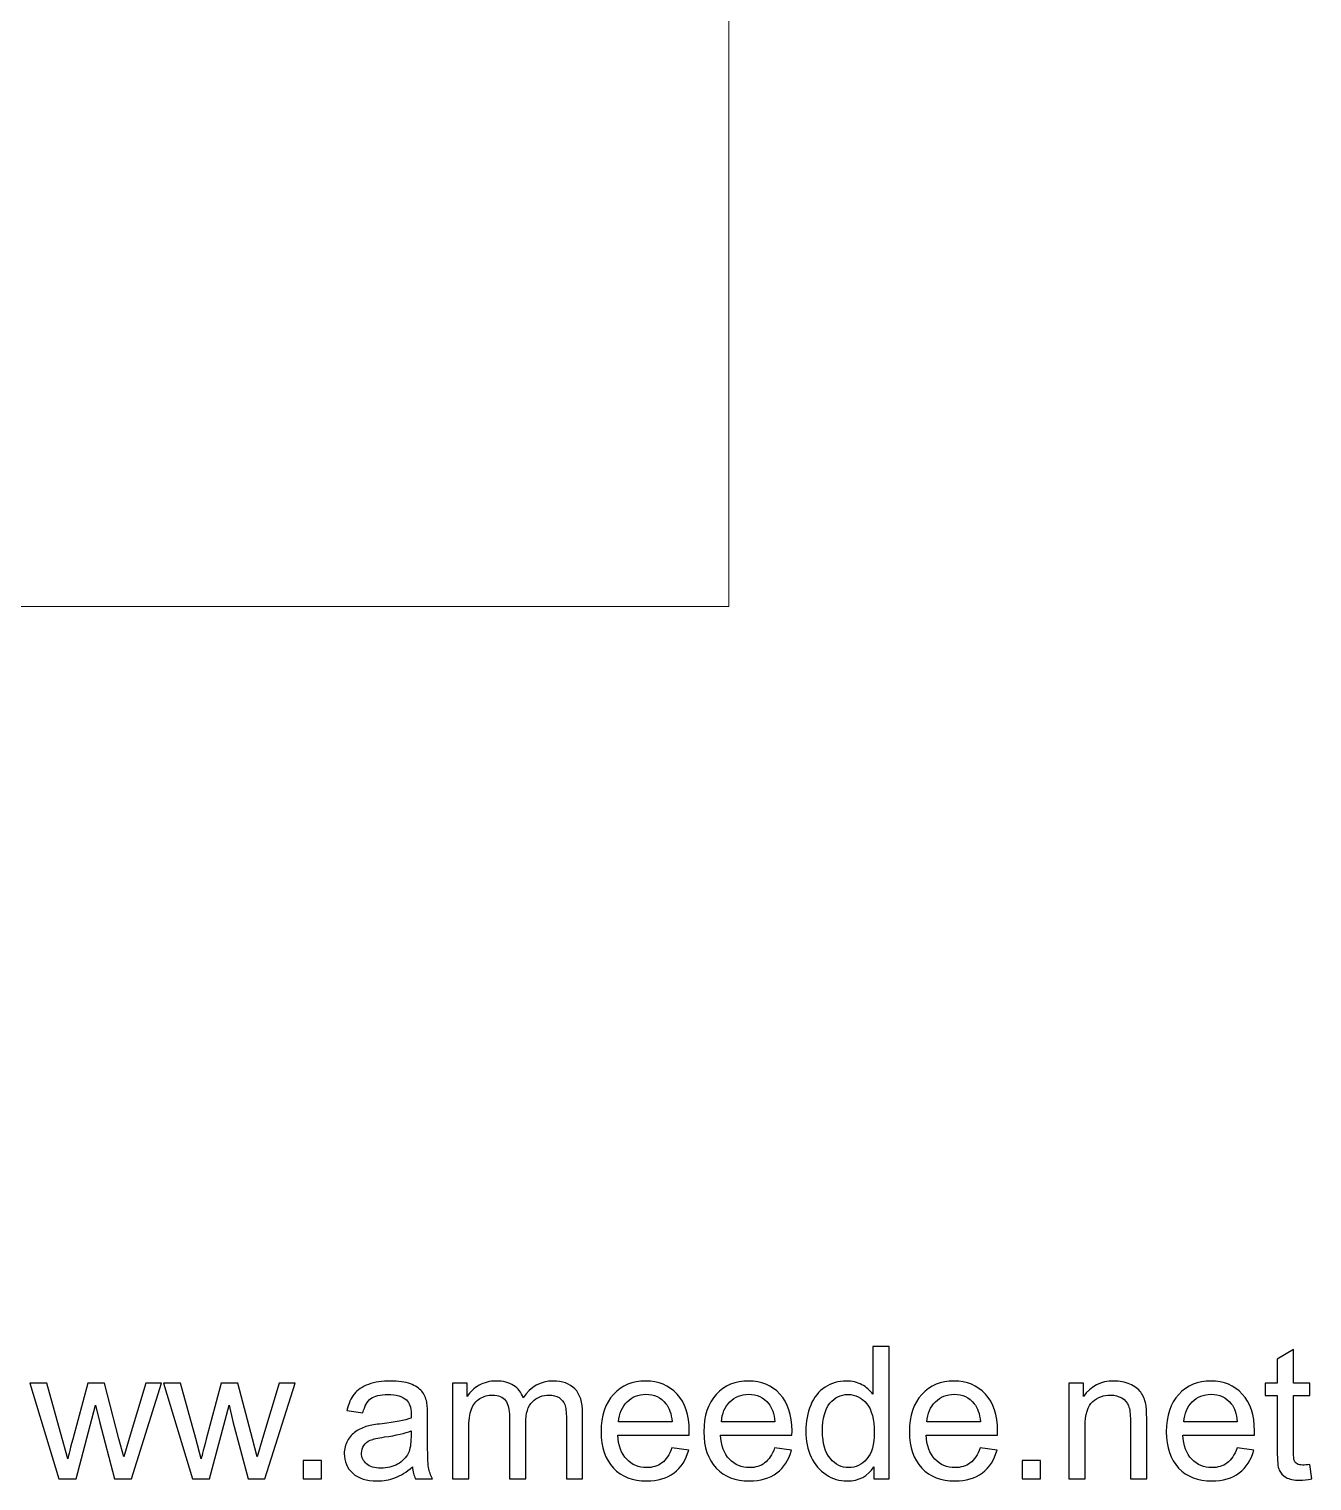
# Model space of a CAD drawing. Header units: millimetres. Extents: x -284 to 276, y -198 to 232.
# Drawn here: x 217.1 to 275.9, y -126.3 to -59.8 of the extents above; entities that cross this region are included whole.
import ezdxf

# ---------------------------------------------------------------- set-up
doc = ezdxf.new("R2010")
doc.units = ezdxf.units.MM
doc.header["$MEASUREMENT"] = 0
doc.layers.add('Layer 1', color=7, linetype='Continuous')

msp = doc.modelspace()

# ---------------------------------------------------------------- linework, layer by layer
at = {"layer": 'Layer 1', "color": 1, "lineweight": 9}
msp.add_open_spline([(249.1502, -33.7469), (249.1502, -33.7469), (249.1502, 3.7533), (249.1502, 3.7533), (249.1502, 3.7533), (249.1502, 3.7533), (214.7754, 3.7533), (214.7754, 3.7533), (214.7754, 3.7533), (214.7754, 3.7533), (214.7754, 6.7534), (214.7754, 6.7534), (214.7754, 6.7534), (214.7754, 6.7534), (199.7754, 6.7534), (199.7754, 6.7534), (199.7754, 6.7534), (199.7754, 6.7534), (199.7754, 3.7533), (199.7754, 3.7533), (199.7754, 3.7533), (199.7754, 3.7533), (165.4503, 3.7533), (165.4503, 3.7533), (165.4503, 3.7533), (165.4503, 3.7533), (165.4503, -33.7469), (165.4503, -33.7469), (165.4503, -33.7469), (165.4503, -33.7469), (162.4502, -33.7469), (162.4502, -33.7469), (162.4502, -33.7469), (162.4502, -33.7469), (162.4502, -48.7468), (162.4502, -48.7468), (162.4502, -48.7468), (162.4502, -48.7468), (165.4503, -48.7468), (165.4503, -48.7468), (165.4503, -48.7468), (165.4503, -48.7468), (165.4503, -86.2467), (165.4503, -86.2467), (165.4503, -86.2467), (165.4503, -86.2467), (199.775, -86.2467), (199.775, -86.2467), (199.775, -86.2467), (199.775, -86.2467), (199.775, -89.2466), (199.775, -89.2466), (199.775, -89.2466), (199.775, -89.2466), (214.775, -89.2466), (214.775, -89.2466), (214.775, -89.2466), (214.775, -89.2466), (214.775, -86.2467), (214.775, -86.2467), (214.775, -86.2467), (214.775, -86.2467), (249.1502, -86.2467), (249.1502, -86.2467), (249.1502, -86.2467), (249.1502, -86.2467), (249.1502, -48.7468), (249.1502, -48.7468), (249.1502, -48.7468), (249.1502, -48.7468), (252.1501, -48.7468), (252.1501, -48.7468), (252.1501, -48.7468), (252.1501, -48.7468), (252.1501, -33.7469), (252.1501, -33.7469), (252.1501, -33.7469), (252.1501, -33.7469), (249.1502, -33.7469), (249.1502, -33.7469)], degree=3, knots=[0, 0, 0, 0, 0.047619, 0.047619, 0.047619, 0.047619, 0.0952381, 0.0952381, 0.0952381, 0.0952381, 0.1428571, 0.1428571, 0.1428571, 0.1428571, 0.1904762, 0.1904762, 0.1904762, 0.1904762, 0.2380952, 0.2380952, 0.2380952, 0.2380952, 0.2857143, 0.2857143, 0.2857143, 0.2857143, 0.3333333, 0.3333333, 0.3333333, 0.3333333, 0.3809524, 0.3809524, 0.3809524, 0.3809524, 0.4285714, 0.4285714, 0.4285714, 0.4285714, 0.4761905, 0.4761905, 0.4761905, 0.4761905, 0.5238095, 0.5238095, 0.5238095, 0.5238095, 0.5714286, 0.5714286, 0.5714286, 0.5714286, 0.6190476, 0.6190476, 0.6190476, 0.6190476, 0.6666667, 0.6666667, 0.6666667, 0.6666667, 0.7142857, 0.7142857, 0.7142857, 0.7142857, 0.7619048, 0.7619048, 0.7619048, 0.7619048, 0.8095238, 0.8095238, 0.8095238, 0.8095238, 0.8571429, 0.8571429, 0.8571429, 0.8571429, 0.9047619, 0.9047619, 0.9047619, 0.9047619, 1, 1, 1, 1], dxfattribs=at)
at = {"layer": 'Layer 1', "color": 7}
for points, knots in [([(255.8015, -126.2186), (255.8015, -126.2186), (255.8015, -125.6612), (255.8015, -125.6612), (255.8015, -125.6612), (255.5236, -126.0944), (255.1143, -126.3117), (254.5739, -126.3117), (254.5739, -126.3117), (254.2239, -126.3117), (253.9022, -126.2158), (253.6101, -126.0225), (253.6101, -126.0225), (253.3166, -125.8305), (253.0894, -125.561), (252.9271, -125.2167), (252.9271, -125.2167), (252.7662, -124.871), (252.6858, -124.4745), (252.6858, -124.0257), (252.6858, -124.0257), (252.6858, -123.5883), (252.7592, -123.1918), (252.9045, -122.8347), (252.9045, -122.8347), (253.0513, -122.4791), (253.27, -122.2054), (253.5621, -122.0163), (253.5621, -122.0163), (253.8528, -121.8258), (254.1802, -121.7312), (254.54, -121.7312), (254.54, -121.7312), (254.8053, -121.7312), (255.041, -121.7877), (255.247, -121.8992), (255.247, -121.8992), (255.453, -122.0107), (255.6209, -122.1574), (255.7507, -122.3366), (255.7507, -122.3366), (255.7507, -122.3366), (255.7507, -120.1564), (255.7507, -120.1564), (255.7507, -120.1564), (255.7507, -120.1564), (256.4958, -120.1564), (256.4958, -120.1564), (256.4958, -120.1564), (256.4958, -120.1564), (256.4958, -126.2186), (256.4958, -126.2186), (256.4958, -126.2186), (256.4958, -126.2186), (255.8015, -126.2186), (255.8015, -126.2186)], [0, 0, 0, 0, 0.0666667, 0.0666667, 0.0666667, 0.0666667, 0.1333333, 0.1333333, 0.1333333, 0.1333333, 0.2, 0.2, 0.2, 0.2, 0.2666667, 0.2666667, 0.2666667, 0.2666667, 0.3333333, 0.3333333, 0.3333333, 0.3333333, 0.4, 0.4, 0.4, 0.4, 0.4666667, 0.4666667, 0.4666667, 0.4666667, 0.5333333, 0.5333333, 0.5333333, 0.5333333, 0.6, 0.6, 0.6, 0.6, 0.6666667, 0.6666667, 0.6666667, 0.6666667, 0.7333333, 0.7333333, 0.7333333, 0.7333333, 0.8, 0.8, 0.8, 0.8, 0.8666667, 0.8666667, 0.8666667, 0.8666667, 1, 1, 1, 1]), ([(275.7702, -125.554), (275.7702, -125.554), (275.8718, -126.2115), (275.8718, -126.2115), (275.8718, -126.2115), (275.663, -126.2553), (275.4753, -126.2779), (275.3116, -126.2779), (275.3116, -126.2779), (275.0421, -126.2779), (274.8333, -126.2355), (274.6837, -126.1495), (274.6837, -126.1495), (274.5355, -126.0634), (274.4311, -125.9519), (274.3704, -125.8122), (274.3704, -125.8122), (274.3097, -125.6725), (274.2801, -125.379), (274.2801, -124.9317), (274.2801, -124.9317), (274.2801, -124.9317), (274.2801, -122.4001), (274.2801, -122.4001), (274.2801, -122.4001), (274.2801, -122.4001), (273.7298, -122.4001), (273.7298, -122.4001), (273.7298, -122.4001), (273.7298, -122.4001), (273.7298, -121.8244), (273.7298, -121.8244), (273.7298, -121.8244), (273.7298, -121.8244), (274.2801, -121.8244), (274.2801, -121.8244), (274.2801, -121.8244), (274.2801, -121.8244), (274.2801, -120.7378), (274.2801, -120.7378), (274.2801, -120.7378), (274.2801, -120.7378), (275.0252, -120.2905), (275.0252, -120.2905), (275.0252, -120.2905), (275.0252, -120.2905), (275.0252, -121.8244), (275.0252, -121.8244), (275.0252, -121.8244), (275.0252, -121.8244), (275.7702, -121.8244), (275.7702, -121.8244), (275.7702, -121.8244), (275.7702, -121.8244), (275.7702, -122.4001), (275.7702, -122.4001), (275.7702, -122.4001), (275.7702, -122.4001), (275.0252, -122.4001), (275.0252, -122.4001), (275.0252, -122.4001), (275.0252, -122.4001), (275.0252, -124.974), (275.0252, -124.974), (275.0252, -124.974), (275.0252, -125.1871), (275.0379, -125.324), (275.0647, -125.3846), (275.0647, -125.3846), (275.0901, -125.4453), (275.1324, -125.4933), (275.1917, -125.53), (275.1917, -125.53), (275.251, -125.5653), (275.3356, -125.5836), (275.4457, -125.5836), (275.4457, -125.5836), (275.5275, -125.5836), (275.6362, -125.5737), (275.7702, -125.554)], [0, 0, 0, 0, 0.047619, 0.047619, 0.047619, 0.047619, 0.0952381, 0.0952381, 0.0952381, 0.0952381, 0.1428571, 0.1428571, 0.1428571, 0.1428571, 0.1904762, 0.1904762, 0.1904762, 0.1904762, 0.2380952, 0.2380952, 0.2380952, 0.2380952, 0.2857143, 0.2857143, 0.2857143, 0.2857143, 0.3333333, 0.3333333, 0.3333333, 0.3333333, 0.3809524, 0.3809524, 0.3809524, 0.3809524, 0.4285714, 0.4285714, 0.4285714, 0.4285714, 0.4761905, 0.4761905, 0.4761905, 0.4761905, 0.5238095, 0.5238095, 0.5238095, 0.5238095, 0.5714286, 0.5714286, 0.5714286, 0.5714286, 0.6190476, 0.6190476, 0.6190476, 0.6190476, 0.6666667, 0.6666667, 0.6666667, 0.6666667, 0.7142857, 0.7142857, 0.7142857, 0.7142857, 0.7619048, 0.7619048, 0.7619048, 0.7619048, 0.8095238, 0.8095238, 0.8095238, 0.8095238, 0.8571429, 0.8571429, 0.8571429, 0.8571429, 0.9047619, 0.9047619, 0.9047619, 0.9047619, 1, 1, 1, 1]), ([(234.6559, -125.6683), (234.3793, -125.9039), (234.1126, -126.069), (233.8572, -126.1664), (233.8572, -126.1664), (233.6018, -126.2638), (233.3281, -126.3117), (233.0345, -126.3117), (233.0345, -126.3117), (232.5519, -126.3117), (232.1808, -126.1946), (231.9212, -125.959), (231.9212, -125.959), (231.6615, -125.7247), (231.5317, -125.4241), (231.5317, -125.0587), (231.5317, -125.0587), (231.5317, -124.8442), (231.5811, -124.648), (231.6785, -124.4702), (231.6785, -124.4702), (231.7772, -124.2924), (231.9056, -124.1513), (232.0637, -124.0441), (232.0637, -124.0441), (232.2231, -123.9368), (232.4009, -123.855), (232.5999, -123.7999), (232.5999, -123.7999), (232.7467, -123.7618), (232.9682, -123.7252), (233.2631, -123.6885), (233.2631, -123.6885), (233.8643, -123.6179), (234.3088, -123.5318), (234.5924, -123.4331), (234.5924, -123.4331), (234.5952, -123.3315), (234.5966, -123.2665), (234.5966, -123.2397), (234.5966, -123.2397), (234.5966, -122.9378), (234.5261, -122.7247), (234.385, -122.6005), (234.385, -122.6005), (234.1945, -122.4326), (233.9108, -122.3493), (233.5355, -122.3493), (233.5355, -122.3493), (233.1841, -122.3493), (232.9245, -122.4114), (232.758, -122.5342), (232.758, -122.5342), (232.59, -122.6569), (232.4673, -122.8743), (232.3868, -123.1875), (232.3868, -123.1875), (232.3868, -123.1875), (231.6587, -123.0859), (231.6587, -123.0859), (231.6587, -123.0859), (231.725, -122.7741), (231.8337, -122.5215), (231.9861, -122.3296), (231.9861, -122.3296), (232.1385, -122.1377), (232.3586, -121.9909), (232.6465, -121.8865), (232.6465, -121.8865), (232.9329, -121.7835), (233.2674, -121.7312), (233.6456, -121.7312), (233.6456, -121.7312), (234.0209, -121.7312), (234.3271, -121.775), (234.5628, -121.8639), (234.5628, -121.8639), (234.797, -121.9528), (234.9706, -122.0629), (235.0807, -122.1969), (235.0807, -122.1969), (235.1907, -122.331), (235.2683, -122.5003), (235.3135, -122.7049), (235.3135, -122.7049), (235.3375, -122.8319), (235.3502, -123.0605), (235.3502, -123.3893), (235.3502, -123.3893), (235.3502, -123.3893), (235.3502, -124.3771), (235.3502, -124.3771), (235.3502, -124.3771), (235.3502, -125.0671), (235.3657, -125.5032), (235.3967, -125.688), (235.3967, -125.688), (235.4264, -125.8729), (235.4885, -126.0493), (235.5788, -126.2186), (235.5788, -126.2186), (235.5788, -126.2186), (234.7998, -126.2186), (234.7998, -126.2186), (234.7998, -126.2186), (234.7251, -126.062), (234.6771, -125.8785), (234.6559, -125.6683)], [0, 0, 0, 0, 0.0357143, 0.0357143, 0.0357143, 0.0357143, 0.0714286, 0.0714286, 0.0714286, 0.0714286, 0.1071429, 0.1071429, 0.1071429, 0.1071429, 0.1428571, 0.1428571, 0.1428571, 0.1428571, 0.1785714, 0.1785714, 0.1785714, 0.1785714, 0.2142857, 0.2142857, 0.2142857, 0.2142857, 0.25, 0.25, 0.25, 0.25, 0.2857143, 0.2857143, 0.2857143, 0.2857143, 0.3214286, 0.3214286, 0.3214286, 0.3214286, 0.3571429, 0.3571429, 0.3571429, 0.3571429, 0.3928571, 0.3928571, 0.3928571, 0.3928571, 0.4285714, 0.4285714, 0.4285714, 0.4285714, 0.4642857, 0.4642857, 0.4642857, 0.4642857, 0.5, 0.5, 0.5, 0.5, 0.5357143, 0.5357143, 0.5357143, 0.5357143, 0.5714286, 0.5714286, 0.5714286, 0.5714286, 0.6071429, 0.6071429, 0.6071429, 0.6071429, 0.6428571, 0.6428571, 0.6428571, 0.6428571, 0.6785714, 0.6785714, 0.6785714, 0.6785714, 0.7142857, 0.7142857, 0.7142857, 0.7142857, 0.75, 0.75, 0.75, 0.75, 0.7857143, 0.7857143, 0.7857143, 0.7857143, 0.8214286, 0.8214286, 0.8214286, 0.8214286, 0.8571429, 0.8571429, 0.8571429, 0.8571429, 0.8928571, 0.8928571, 0.8928571, 0.8928571, 0.9285714, 0.9285714, 0.9285714, 0.9285714, 1, 1, 1, 1]), ([(236.4946, -126.2186), (236.4946, -126.2186), (236.4946, -121.8244), (236.4946, -121.8244), (236.4946, -121.8244), (236.4946, -121.8244), (237.1635, -121.8244), (237.1635, -121.8244), (237.1635, -121.8244), (237.1635, -121.8244), (237.1635, -122.4453), (237.1635, -122.4453), (237.1635, -122.4453), (237.3003, -122.2308), (237.4838, -122.0572), (237.7124, -121.9274), (237.7124, -121.9274), (237.941, -121.7962), (238.2006, -121.7312), (238.4927, -121.7312), (238.4927, -121.7312), (238.8173, -121.7312), (239.084, -121.799), (239.2914, -121.933), (239.2914, -121.933), (239.4989, -122.0685), (239.6456, -122.2562), (239.7303, -122.4989), (239.7303, -122.4989), (240.0802, -121.9867), (240.5332, -121.7312), (241.092, -121.7312), (241.092, -121.7312), (241.5295, -121.7312), (241.8667, -121.8512), (242.101, -122.0925), (242.101, -122.0925), (242.3366, -122.3338), (242.4552, -122.7049), (242.4552, -123.2059), (242.4552, -123.2059), (242.4552, -123.2059), (242.4552, -126.2186), (242.4552, -126.2186), (242.4552, -126.2186), (242.4552, -126.2186), (241.7101, -126.2186), (241.7101, -126.2186), (241.7101, -126.2186), (241.7101, -126.2186), (241.7101, -123.4528), (241.7101, -123.4528), (241.7101, -123.4528), (241.7101, -123.1565), (241.6847, -122.942), (241.6367, -122.8108), (241.6367, -122.8108), (241.5887, -122.6795), (241.5012, -122.5751), (241.3728, -122.4947), (241.3728, -122.4947), (241.2458, -122.4142), (241.0963, -122.3747), (240.9255, -122.3747), (240.9255, -122.3747), (240.6151, -122.3747), (240.3582, -122.4777), (240.1536, -122.6823), (240.1536, -122.6823), (239.949, -122.8884), (239.8474, -123.2172), (239.8474, -123.6687), (239.8474, -123.6687), (239.8474, -123.6687), (239.8474, -126.2186), (239.8474, -126.2186), (239.8474, -126.2186), (239.8474, -126.2186), (239.1023, -126.2186), (239.1023, -126.2186), (239.1023, -126.2186), (239.1023, -126.2186), (239.1023, -123.3667), (239.1023, -123.3667), (239.1023, -123.3667), (239.1023, -123.0365), (239.0417, -122.7882), (238.9203, -122.6231), (238.9203, -122.6231), (238.799, -122.458), (238.6, -122.3747), (238.3248, -122.3747), (238.3248, -122.3747), (238.116, -122.3747), (237.9227, -122.4298), (237.7449, -122.5398), (237.7449, -122.5398), (237.5671, -122.6499), (237.4386, -122.8108), (237.3582, -123.0238), (237.3582, -123.0238), (237.2792, -123.2355), (237.2397, -123.5417), (237.2397, -123.9411), (237.2397, -123.9411), (237.2397, -123.9411), (237.2397, -126.2186), (237.2397, -126.2186), (237.2397, -126.2186), (237.2397, -126.2186), (236.4946, -126.2186), (236.4946, -126.2186)], [0, 0, 0, 0, 0.0344828, 0.0344828, 0.0344828, 0.0344828, 0.0689655, 0.0689655, 0.0689655, 0.0689655, 0.1034483, 0.1034483, 0.1034483, 0.1034483, 0.137931, 0.137931, 0.137931, 0.137931, 0.1724138, 0.1724138, 0.1724138, 0.1724138, 0.2068966, 0.2068966, 0.2068966, 0.2068966, 0.2413793, 0.2413793, 0.2413793, 0.2413793, 0.2758621, 0.2758621, 0.2758621, 0.2758621, 0.3103448, 0.3103448, 0.3103448, 0.3103448, 0.3448276, 0.3448276, 0.3448276, 0.3448276, 0.3793103, 0.3793103, 0.3793103, 0.3793103, 0.4137931, 0.4137931, 0.4137931, 0.4137931, 0.4482759, 0.4482759, 0.4482759, 0.4482759, 0.4827586, 0.4827586, 0.4827586, 0.4827586, 0.5172414, 0.5172414, 0.5172414, 0.5172414, 0.5517241, 0.5517241, 0.5517241, 0.5517241, 0.5862069, 0.5862069, 0.5862069, 0.5862069, 0.6206897, 0.6206897, 0.6206897, 0.6206897, 0.6551724, 0.6551724, 0.6551724, 0.6551724, 0.6896552, 0.6896552, 0.6896552, 0.6896552, 0.7241379, 0.7241379, 0.7241379, 0.7241379, 0.7586207, 0.7586207, 0.7586207, 0.7586207, 0.7931034, 0.7931034, 0.7931034, 0.7931034, 0.8275862, 0.8275862, 0.8275862, 0.8275862, 0.862069, 0.862069, 0.862069, 0.862069, 0.8965517, 0.8965517, 0.8965517, 0.8965517, 0.9310345, 0.9310345, 0.9310345, 0.9310345, 1, 1, 1, 1]), ([(246.5446, -124.7962), (246.5446, -124.7962), (247.3151, -124.8978), (247.3151, -124.8978), (247.3151, -124.8978), (247.1951, -125.3451), (246.9708, -125.6937), (246.6434, -125.9406), (246.6434, -125.9406), (246.316, -126.1876), (245.8983, -126.3117), (245.3889, -126.3117), (245.3889, -126.3117), (244.7483, -126.3117), (244.2403, -126.1142), (243.8649, -125.7191), (243.8649, -125.7191), (243.4895, -125.3254), (243.3019, -124.7708), (243.3019, -124.0582), (243.3019, -124.0582), (243.3019, -123.3216), (243.491, -122.7487), (243.8705, -122.3423), (243.8705, -122.3423), (244.2501, -121.9344), (244.7426, -121.7312), (245.348, -121.7312), (245.348, -121.7312), (245.9336, -121.7312), (246.412, -121.9302), (246.7831, -122.3296), (246.7831, -122.3296), (247.1542, -122.7289), (247.3405, -123.2905), (247.3405, -124.0144), (247.3405, -124.0144), (247.3405, -124.0582), (247.3391, -124.1245), (247.3363, -124.212), (247.3363, -124.212), (247.3363, -124.212), (244.0639, -124.212), (244.0639, -124.212), (244.0639, -124.212), (244.0921, -124.6932), (244.2276, -125.0629), (244.4731, -125.3183), (244.4731, -125.3183), (244.7172, -125.5737), (245.0234, -125.7021), (245.3889, -125.7021), (245.3889, -125.7021), (245.6613, -125.7021), (245.8941, -125.6302), (246.086, -125.4862), (246.086, -125.4862), (246.2793, -125.3423), (246.4317, -125.1123), (246.5446, -124.7962)], [0, 0, 0, 0, 0.0625, 0.0625, 0.0625, 0.0625, 0.125, 0.125, 0.125, 0.125, 0.1875, 0.1875, 0.1875, 0.1875, 0.25, 0.25, 0.25, 0.25, 0.3125, 0.3125, 0.3125, 0.3125, 0.375, 0.375, 0.375, 0.375, 0.4375, 0.4375, 0.4375, 0.4375, 0.5, 0.5, 0.5, 0.5, 0.5625, 0.5625, 0.5625, 0.5625, 0.625, 0.625, 0.625, 0.625, 0.6875, 0.6875, 0.6875, 0.6875, 0.75, 0.75, 0.75, 0.75, 0.8125, 0.8125, 0.8125, 0.8125, 0.875, 0.875, 0.875, 0.875, 1, 1, 1, 1]), ([(251.2535, -124.7962), (251.2535, -124.7962), (252.024, -124.8978), (252.024, -124.8978), (252.024, -124.8978), (251.904, -125.3451), (251.6797, -125.6937), (251.3523, -125.9406), (251.3523, -125.9406), (251.0249, -126.1876), (250.6072, -126.3117), (250.0978, -126.3117), (250.0978, -126.3117), (249.4572, -126.3117), (248.9492, -126.1142), (248.5738, -125.7191), (248.5738, -125.7191), (248.1984, -125.3254), (248.0108, -124.7708), (248.0108, -124.0582), (248.0108, -124.0582), (248.0108, -123.3216), (248.1999, -122.7487), (248.5794, -122.3423), (248.5794, -122.3423), (248.959, -121.9344), (249.4515, -121.7312), (250.0569, -121.7312), (250.0569, -121.7312), (250.6425, -121.7312), (251.1209, -121.9302), (251.492, -122.3296), (251.492, -122.3296), (251.8631, -122.7289), (252.0494, -123.2905), (252.0494, -124.0144), (252.0494, -124.0144), (252.0494, -124.0582), (252.048, -124.1245), (252.0452, -124.212), (252.0452, -124.212), (252.0452, -124.212), (248.7728, -124.212), (248.7728, -124.212), (248.7728, -124.212), (248.801, -124.6932), (248.9365, -125.0629), (249.182, -125.3183), (249.182, -125.3183), (249.4261, -125.5737), (249.7323, -125.7021), (250.0978, -125.7021), (250.0978, -125.7021), (250.3702, -125.7021), (250.603, -125.6302), (250.7949, -125.4862), (250.7949, -125.4862), (250.9882, -125.3423), (251.1406, -125.1123), (251.2535, -124.7962)], [0, 0, 0, 0, 0.0625, 0.0625, 0.0625, 0.0625, 0.125, 0.125, 0.125, 0.125, 0.1875, 0.1875, 0.1875, 0.1875, 0.25, 0.25, 0.25, 0.25, 0.3125, 0.3125, 0.3125, 0.3125, 0.375, 0.375, 0.375, 0.375, 0.4375, 0.4375, 0.4375, 0.4375, 0.5, 0.5, 0.5, 0.5, 0.5625, 0.5625, 0.5625, 0.5625, 0.625, 0.625, 0.625, 0.625, 0.6875, 0.6875, 0.6875, 0.6875, 0.75, 0.75, 0.75, 0.75, 0.8125, 0.8125, 0.8125, 0.8125, 0.875, 0.875, 0.875, 0.875, 1, 1, 1, 1]), ([(260.6713, -124.7962), (260.6713, -124.7962), (261.4418, -124.8978), (261.4418, -124.8978), (261.4418, -124.8978), (261.3218, -125.3451), (261.0975, -125.6937), (260.7701, -125.9406), (260.7701, -125.9406), (260.4427, -126.1876), (260.025, -126.3117), (259.5156, -126.3117), (259.5156, -126.3117), (258.875, -126.3117), (258.367, -126.1142), (257.9916, -125.7191), (257.9916, -125.7191), (257.6162, -125.3254), (257.4286, -124.7708), (257.4286, -124.0582), (257.4286, -124.0582), (257.4286, -123.3216), (257.6177, -122.7487), (257.9972, -122.3423), (257.9972, -122.3423), (258.3768, -121.9344), (258.8693, -121.7312), (259.4747, -121.7312), (259.4747, -121.7312), (260.0603, -121.7312), (260.5387, -121.9302), (260.9098, -122.3296), (260.9098, -122.3296), (261.2809, -122.7289), (261.4672, -123.2905), (261.4672, -124.0144), (261.4672, -124.0144), (261.4672, -124.0582), (261.4658, -124.1245), (261.463, -124.212), (261.463, -124.212), (261.463, -124.212), (258.1906, -124.212), (258.1906, -124.212), (258.1906, -124.212), (258.2188, -124.6932), (258.3543, -125.0629), (258.5998, -125.3183), (258.5998, -125.3183), (258.8439, -125.5737), (259.1501, -125.7021), (259.5156, -125.7021), (259.5156, -125.7021), (259.788, -125.7021), (260.0208, -125.6302), (260.2127, -125.4862), (260.2127, -125.4862), (260.406, -125.3423), (260.5584, -125.1123), (260.6713, -124.7962)], [0, 0, 0, 0, 0.0625, 0.0625, 0.0625, 0.0625, 0.125, 0.125, 0.125, 0.125, 0.1875, 0.1875, 0.1875, 0.1875, 0.25, 0.25, 0.25, 0.25, 0.3125, 0.3125, 0.3125, 0.3125, 0.375, 0.375, 0.375, 0.375, 0.4375, 0.4375, 0.4375, 0.4375, 0.5, 0.5, 0.5, 0.5, 0.5625, 0.5625, 0.5625, 0.5625, 0.625, 0.625, 0.625, 0.625, 0.6875, 0.6875, 0.6875, 0.6875, 0.75, 0.75, 0.75, 0.75, 0.8125, 0.8125, 0.8125, 0.8125, 0.875, 0.875, 0.875, 0.875, 1, 1, 1, 1]), ([(264.7353, -126.2186), (264.7353, -126.2186), (264.7353, -121.8244), (264.7353, -121.8244), (264.7353, -121.8244), (264.7353, -121.8244), (265.4042, -121.8244), (265.4042, -121.8244), (265.4042, -121.8244), (265.4042, -121.8244), (265.4042, -122.4481), (265.4042, -122.4481), (265.4042, -122.4481), (265.7259, -121.9697), (266.1916, -121.7312), (266.7998, -121.7312), (266.7998, -121.7312), (267.0651, -121.7312), (267.3078, -121.7792), (267.5293, -121.8738), (267.5293, -121.8738), (267.7509, -121.9683), (267.9174, -122.0939), (268.0274, -122.2477), (268.0274, -122.2477), (268.1375, -122.4015), (268.2151, -122.585), (268.2589, -122.7966), (268.2589, -122.7966), (268.2857, -122.9349), (268.2998, -123.1762), (268.2998, -123.5205), (268.2998, -123.5205), (268.2998, -123.5205), (268.2998, -126.2186), (268.2998, -126.2186), (268.2998, -126.2186), (268.2998, -126.2186), (267.5547, -126.2186), (267.5547, -126.2186), (267.5547, -126.2186), (267.5547, -126.2186), (267.5547, -123.5488), (267.5547, -123.5488), (267.5547, -123.5488), (267.5547, -123.2454), (267.5265, -123.0182), (267.4686, -122.8686), (267.4686, -122.8686), (267.4108, -122.719), (267.3078, -122.5991), (267.161, -122.5088), (267.161, -122.5088), (267.0143, -122.4199), (266.8407, -122.3747), (266.6431, -122.3747), (266.6431, -122.3747), (266.327, -122.3747), (266.0547, -122.4749), (265.8247, -122.6767), (265.8247, -122.6767), (265.5947, -122.8771), (265.4804, -123.2595), (265.4804, -123.8211), (265.4804, -123.8211), (265.4804, -123.8211), (265.4804, -126.2186), (265.4804, -126.2186), (265.4804, -126.2186), (265.4804, -126.2186), (264.7353, -126.2186), (264.7353, -126.2186)], [0, 0, 0, 0, 0.0526316, 0.0526316, 0.0526316, 0.0526316, 0.1052632, 0.1052632, 0.1052632, 0.1052632, 0.1578947, 0.1578947, 0.1578947, 0.1578947, 0.2105263, 0.2105263, 0.2105263, 0.2105263, 0.2631579, 0.2631579, 0.2631579, 0.2631579, 0.3157895, 0.3157895, 0.3157895, 0.3157895, 0.3684211, 0.3684211, 0.3684211, 0.3684211, 0.4210526, 0.4210526, 0.4210526, 0.4210526, 0.4736842, 0.4736842, 0.4736842, 0.4736842, 0.5263158, 0.5263158, 0.5263158, 0.5263158, 0.5789474, 0.5789474, 0.5789474, 0.5789474, 0.6315789, 0.6315789, 0.6315789, 0.6315789, 0.6842105, 0.6842105, 0.6842105, 0.6842105, 0.7368421, 0.7368421, 0.7368421, 0.7368421, 0.7894737, 0.7894737, 0.7894737, 0.7894737, 0.8421053, 0.8421053, 0.8421053, 0.8421053, 0.8947368, 0.8947368, 0.8947368, 0.8947368, 1, 1, 1, 1]), ([(272.4414, -124.7962), (272.4414, -124.7962), (273.2119, -124.8978), (273.2119, -124.8978), (273.2119, -124.8978), (273.0919, -125.3451), (272.8676, -125.6937), (272.5402, -125.9406), (272.5402, -125.9406), (272.2128, -126.1876), (271.7951, -126.3117), (271.2857, -126.3117), (271.2857, -126.3117), (270.6451, -126.3117), (270.1371, -126.1142), (269.7617, -125.7191), (269.7617, -125.7191), (269.3863, -125.3254), (269.1987, -124.7708), (269.1987, -124.0582), (269.1987, -124.0582), (269.1987, -123.3216), (269.3878, -122.7487), (269.7673, -122.3423), (269.7673, -122.3423), (270.1469, -121.9344), (270.6394, -121.7312), (271.2448, -121.7312), (271.2448, -121.7312), (271.8304, -121.7312), (272.3088, -121.9302), (272.6799, -122.3296), (272.6799, -122.3296), (273.051, -122.7289), (273.2373, -123.2905), (273.2373, -124.0144), (273.2373, -124.0144), (273.2373, -124.0582), (273.2359, -124.1245), (273.2331, -124.212), (273.2331, -124.212), (273.2331, -124.212), (269.9607, -124.212), (269.9607, -124.212), (269.9607, -124.212), (269.9889, -124.6932), (270.1244, -125.0629), (270.3699, -125.3183), (270.3699, -125.3183), (270.614, -125.5737), (270.9202, -125.7021), (271.2857, -125.7021), (271.2857, -125.7021), (271.5581, -125.7021), (271.7909, -125.6302), (271.9828, -125.4862), (271.9828, -125.4862), (272.1761, -125.3423), (272.3285, -125.1123), (272.4414, -124.7962)], [0, 0, 0, 0, 0.0625, 0.0625, 0.0625, 0.0625, 0.125, 0.125, 0.125, 0.125, 0.1875, 0.1875, 0.1875, 0.1875, 0.25, 0.25, 0.25, 0.25, 0.3125, 0.3125, 0.3125, 0.3125, 0.375, 0.375, 0.375, 0.375, 0.4375, 0.4375, 0.4375, 0.4375, 0.5, 0.5, 0.5, 0.5, 0.5625, 0.5625, 0.5625, 0.5625, 0.625, 0.625, 0.625, 0.625, 0.6875, 0.6875, 0.6875, 0.6875, 0.75, 0.75, 0.75, 0.75, 0.8125, 0.8125, 0.8125, 0.8125, 0.875, 0.875, 0.875, 0.875, 1, 1, 1, 1]), ([(218.4619, -126.2186), (218.4619, -126.2186), (217.1341, -121.8244), (217.1341, -121.8244), (217.1341, -121.8244), (217.1341, -121.8244), (217.913, -121.8244), (217.913, -121.8244), (217.913, -121.8244), (217.913, -121.8244), (218.6143, -124.3602), (218.6143, -124.3602), (218.6143, -124.3602), (218.6143, -124.3602), (218.8627, -125.3042), (218.8627, -125.3042), (218.8627, -125.3042), (218.8726, -125.2576), (218.9488, -124.9557), (219.0899, -124.3983), (219.0899, -124.3983), (219.0899, -124.3983), (219.7856, -121.8244), (219.7856, -121.8244), (219.7856, -121.8244), (219.7856, -121.8244), (220.549, -121.8244), (220.549, -121.8244), (220.549, -121.8244), (220.549, -121.8244), (221.2108, -124.3757), (221.2108, -124.3757), (221.2108, -124.3757), (221.2108, -124.3757), (221.4267, -125.2125), (221.4267, -125.2125), (221.4267, -125.2125), (221.4267, -125.2125), (221.6793, -124.3644), (221.6793, -124.3644), (221.6793, -124.3644), (221.6793, -124.3644), (222.4385, -121.8244), (222.4385, -121.8244), (222.4385, -121.8244), (222.4385, -121.8244), (223.1624, -121.8244), (223.1624, -121.8244), (223.1624, -121.8244), (223.1624, -121.8244), (221.7837, -126.2186), (221.7837, -126.2186), (221.7837, -126.2186), (221.7837, -126.2186), (221.0132, -126.2186), (221.0132, -126.2186), (221.0132, -126.2186), (221.0132, -126.2186), (220.3161, -123.5897), (220.3161, -123.5897), (220.3161, -123.5897), (220.3161, -123.5897), (220.1397, -122.8376), (220.1397, -122.8376), (220.1397, -122.8376), (220.1397, -122.8376), (219.2507, -126.2186), (219.2507, -126.2186), (219.2507, -126.2186), (219.2507, -126.2186), (218.4619, -126.2186), (218.4619, -126.2186)], [0, 0, 0, 0, 0.0526316, 0.0526316, 0.0526316, 0.0526316, 0.1052632, 0.1052632, 0.1052632, 0.1052632, 0.1578947, 0.1578947, 0.1578947, 0.1578947, 0.2105263, 0.2105263, 0.2105263, 0.2105263, 0.2631579, 0.2631579, 0.2631579, 0.2631579, 0.3157895, 0.3157895, 0.3157895, 0.3157895, 0.3684211, 0.3684211, 0.3684211, 0.3684211, 0.4210526, 0.4210526, 0.4210526, 0.4210526, 0.4736842, 0.4736842, 0.4736842, 0.4736842, 0.5263158, 0.5263158, 0.5263158, 0.5263158, 0.5789474, 0.5789474, 0.5789474, 0.5789474, 0.6315789, 0.6315789, 0.6315789, 0.6315789, 0.6842105, 0.6842105, 0.6842105, 0.6842105, 0.7368421, 0.7368421, 0.7368421, 0.7368421, 0.7894737, 0.7894737, 0.7894737, 0.7894737, 0.8421053, 0.8421053, 0.8421053, 0.8421053, 0.8947368, 0.8947368, 0.8947368, 0.8947368, 1, 1, 1, 1]), ([(224.5763, -126.2186), (224.5763, -126.2186), (223.2485, -121.8244), (223.2485, -121.8244), (223.2485, -121.8244), (223.2485, -121.8244), (224.0274, -121.8244), (224.0274, -121.8244), (224.0274, -121.8244), (224.0274, -121.8244), (224.7287, -124.3602), (224.7287, -124.3602), (224.7287, -124.3602), (224.7287, -124.3602), (224.9771, -125.3042), (224.9771, -125.3042), (224.9771, -125.3042), (224.987, -125.2576), (225.0632, -124.9557), (225.2043, -124.3983), (225.2043, -124.3983), (225.2043, -124.3983), (225.9, -121.8244), (225.9, -121.8244), (225.9, -121.8244), (225.9, -121.8244), (226.6634, -121.8244), (226.6634, -121.8244), (226.6634, -121.8244), (226.6634, -121.8244), (227.3252, -124.3757), (227.3252, -124.3757), (227.3252, -124.3757), (227.3252, -124.3757), (227.5411, -125.2125), (227.5411, -125.2125), (227.5411, -125.2125), (227.5411, -125.2125), (227.7937, -124.3644), (227.7937, -124.3644), (227.7937, -124.3644), (227.7937, -124.3644), (228.5529, -121.8244), (228.5529, -121.8244), (228.5529, -121.8244), (228.5529, -121.8244), (229.2768, -121.8244), (229.2768, -121.8244), (229.2768, -121.8244), (229.2768, -121.8244), (227.8981, -126.2186), (227.8981, -126.2186), (227.8981, -126.2186), (227.8981, -126.2186), (227.1276, -126.2186), (227.1276, -126.2186), (227.1276, -126.2186), (227.1276, -126.2186), (226.4305, -123.5897), (226.4305, -123.5897), (226.4305, -123.5897), (226.4305, -123.5897), (226.2541, -122.8376), (226.2541, -122.8376), (226.2541, -122.8376), (226.2541, -122.8376), (225.3651, -126.2186), (225.3651, -126.2186), (225.3651, -126.2186), (225.3651, -126.2186), (224.5763, -126.2186), (224.5763, -126.2186)], [0, 0, 0, 0, 0.0526316, 0.0526316, 0.0526316, 0.0526316, 0.1052632, 0.1052632, 0.1052632, 0.1052632, 0.1578947, 0.1578947, 0.1578947, 0.1578947, 0.2105263, 0.2105263, 0.2105263, 0.2105263, 0.2631579, 0.2631579, 0.2631579, 0.2631579, 0.3157895, 0.3157895, 0.3157895, 0.3157895, 0.3684211, 0.3684211, 0.3684211, 0.3684211, 0.4210526, 0.4210526, 0.4210526, 0.4210526, 0.4736842, 0.4736842, 0.4736842, 0.4736842, 0.5263158, 0.5263158, 0.5263158, 0.5263158, 0.5789474, 0.5789474, 0.5789474, 0.5789474, 0.6315789, 0.6315789, 0.6315789, 0.6315789, 0.6842105, 0.6842105, 0.6842105, 0.6842105, 0.7368421, 0.7368421, 0.7368421, 0.7368421, 0.7894737, 0.7894737, 0.7894737, 0.7894737, 0.8421053, 0.8421053, 0.8421053, 0.8421053, 0.8947368, 0.8947368, 0.8947368, 0.8947368, 1, 1, 1, 1]), ([(244.1062, -123.6024), (244.1062, -123.6024), (246.5531, -123.6024), (246.5531, -123.6024), (246.5531, -123.6024), (246.5206, -123.2327), (246.4261, -122.9561), (246.2723, -122.7712), (246.2723, -122.7712), (246.0366, -122.4848), (245.729, -122.3409), (245.3522, -122.3409), (245.3522, -122.3409), (245.0107, -122.3409), (244.7243, -122.4552), (244.4914, -122.6838), (244.4914, -122.6838), (244.26, -122.9124), (244.1316, -123.2186), (244.1062, -123.6024)], [0, 0, 0, 0, 0.1666667, 0.1666667, 0.1666667, 0.1666667, 0.3333333, 0.3333333, 0.3333333, 0.3333333, 0.5, 0.5, 0.5, 0.5, 0.6666667, 0.6666667, 0.6666667, 0.6666667, 1, 1, 1, 1]), ([(248.8151, -123.6024), (248.8151, -123.6024), (251.262, -123.6024), (251.262, -123.6024), (251.262, -123.6024), (251.2295, -123.2327), (251.135, -122.9561), (250.9812, -122.7712), (250.9812, -122.7712), (250.7455, -122.4848), (250.4379, -122.3409), (250.0611, -122.3409), (250.0611, -122.3409), (249.7196, -122.3409), (249.4332, -122.4552), (249.2003, -122.6838), (249.2003, -122.6838), (248.9689, -122.9124), (248.8405, -123.2186), (248.8151, -123.6024)], [0, 0, 0, 0, 0.1666667, 0.1666667, 0.1666667, 0.1666667, 0.3333333, 0.3333333, 0.3333333, 0.3333333, 0.5, 0.5, 0.5, 0.5, 0.6666667, 0.6666667, 0.6666667, 0.6666667, 1, 1, 1, 1]), ([(253.4478, -124.0271), (253.4478, -124.5888), (253.5663, -125.0079), (253.8048, -125.2859), (253.8048, -125.2859), (254.0419, -125.5638), (254.3227, -125.7021), (254.6458, -125.7021), (254.6458, -125.7021), (254.9718, -125.7021), (255.2484, -125.5695), (255.477, -125.3042), (255.477, -125.3042), (255.7042, -125.0389), (255.8185, -124.6339), (255.8185, -124.0892), (255.8185, -124.0892), (255.8185, -123.4909), (255.7028, -123.0506), (255.4699, -122.7698), (255.4699, -122.7698), (255.2385, -122.489), (254.9521, -122.3493), (254.612, -122.3493), (254.612, -122.3493), (254.2804, -122.3493), (254.0038, -122.4834), (253.7808, -122.7529), (253.7808, -122.7529), (253.5593, -123.0224), (253.4478, -123.4472), (253.4478, -124.0271)], [0, 0, 0, 0, 0.1111111, 0.1111111, 0.1111111, 0.1111111, 0.2222222, 0.2222222, 0.2222222, 0.2222222, 0.3333333, 0.3333333, 0.3333333, 0.3333333, 0.4444444, 0.4444444, 0.4444444, 0.4444444, 0.5555556, 0.5555556, 0.5555556, 0.5555556, 0.6666667, 0.6666667, 0.6666667, 0.6666667, 0.7777778, 0.7777778, 0.7777778, 0.7777778, 1, 1, 1, 1]), ([(258.2329, -123.6024), (258.2329, -123.6024), (260.6798, -123.6024), (260.6798, -123.6024), (260.6798, -123.6024), (260.6473, -123.2327), (260.5528, -122.9561), (260.399, -122.7712), (260.399, -122.7712), (260.1633, -122.4848), (259.8557, -122.3409), (259.4789, -122.3409), (259.4789, -122.3409), (259.1374, -122.3409), (258.851, -122.4552), (258.6181, -122.6838), (258.6181, -122.6838), (258.3867, -122.9124), (258.2583, -123.2186), (258.2329, -123.6024)], [0, 0, 0, 0, 0.1666667, 0.1666667, 0.1666667, 0.1666667, 0.3333333, 0.3333333, 0.3333333, 0.3333333, 0.5, 0.5, 0.5, 0.5, 0.6666667, 0.6666667, 0.6666667, 0.6666667, 1, 1, 1, 1]), ([(270.003, -123.6024), (270.003, -123.6024), (272.4499, -123.6024), (272.4499, -123.6024), (272.4499, -123.6024), (272.4174, -123.2327), (272.3229, -122.9561), (272.1691, -122.7712), (272.1691, -122.7712), (271.9334, -122.4848), (271.6258, -122.3409), (271.249, -122.3409), (271.249, -122.3409), (270.9075, -122.3409), (270.6211, -122.4552), (270.3882, -122.6838), (270.3882, -122.6838), (270.1568, -122.9124), (270.0284, -123.2186), (270.003, -123.6024)], [0, 0, 0, 0, 0.1666667, 0.1666667, 0.1666667, 0.1666667, 0.3333333, 0.3333333, 0.3333333, 0.3333333, 0.5, 0.5, 0.5, 0.5, 0.6666667, 0.6666667, 0.6666667, 0.6666667, 1, 1, 1, 1]), ([(234.5966, -124.0173), (234.3257, -124.1273), (233.9193, -124.2205), (233.3774, -124.2967), (233.3774, -124.2967), (233.0698, -124.3404), (232.8525, -124.3898), (232.7255, -124.4448), (232.7255, -124.4448), (232.5985, -124.4999), (232.5011, -124.5803), (232.432, -124.6847), (232.432, -124.6847), (232.3628, -124.7905), (232.3276, -124.9077), (232.3276, -125.0375), (232.3276, -125.0375), (232.3276, -125.2336), (232.4024, -125.3987), (232.5533, -125.53), (232.5533, -125.53), (232.7043, -125.6612), (232.9245, -125.7275), (233.2138, -125.7275), (233.2138, -125.7275), (233.5002, -125.7275), (233.7556, -125.6654), (233.98, -125.5399), (233.98, -125.5399), (234.2029, -125.4157), (234.368, -125.2449), (234.4725, -125.029), (234.4725, -125.029), (234.5529, -124.8611), (234.5924, -124.6142), (234.5924, -124.2882), (234.5924, -124.2882), (234.5924, -124.2882), (234.5966, -124.0173), (234.5966, -124.0173)], [0, 0, 0, 0, 0.0909091, 0.0909091, 0.0909091, 0.0909091, 0.1818182, 0.1818182, 0.1818182, 0.1818182, 0.2727273, 0.2727273, 0.2727273, 0.2727273, 0.3636364, 0.3636364, 0.3636364, 0.3636364, 0.4545455, 0.4545455, 0.4545455, 0.4545455, 0.5454545, 0.5454545, 0.5454545, 0.5454545, 0.6363636, 0.6363636, 0.6363636, 0.6363636, 0.7272727, 0.7272727, 0.7272727, 0.7272727, 0.8181818, 0.8181818, 0.8181818, 0.8181818, 1, 1, 1, 1]), ([(229.6451, -126.2186), (229.6451, -126.2186), (229.6451, -125.3719), (229.6451, -125.3719), (229.6451, -125.3719), (229.6451, -125.3719), (230.4917, -125.3719), (230.4917, -125.3719), (230.4917, -125.3719), (230.4917, -125.3719), (230.4917, -126.2186), (230.4917, -126.2186), (230.4917, -126.2186), (230.4917, -126.2186), (229.6451, -126.2186), (229.6451, -126.2186)], [0, 0, 0, 0, 0.2, 0.2, 0.2, 0.2, 0.4, 0.4, 0.4, 0.4, 0.6, 0.6, 0.6, 0.6, 1, 1, 1, 1]), ([(262.5947, -126.2186), (262.5947, -126.2186), (262.5947, -125.3719), (262.5947, -125.3719), (262.5947, -125.3719), (262.5947, -125.3719), (263.4413, -125.3719), (263.4413, -125.3719), (263.4413, -125.3719), (263.4413, -125.3719), (263.4413, -126.2186), (263.4413, -126.2186), (263.4413, -126.2186), (263.4413, -126.2186), (262.5947, -126.2186), (262.5947, -126.2186)], [0, 0, 0, 0, 0.2, 0.2, 0.2, 0.2, 0.4, 0.4, 0.4, 0.4, 0.6, 0.6, 0.6, 0.6, 1, 1, 1, 1])]:
    msp.add_open_spline(points, degree=3, knots=knots, dxfattribs=at)

doc.saveas('drawing.dxf')
